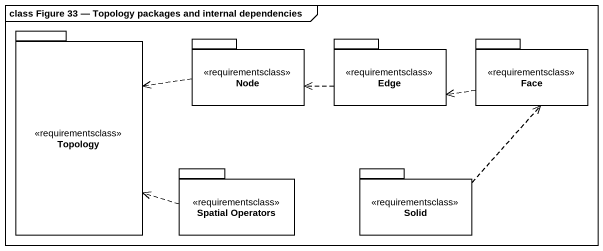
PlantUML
@startuml
mainframe class Figure 33 — Topology packages and internal dependencies
package Topology <<requirementsclass>> {
}
package "Node" as Node_ <<requirementsclass>> {
}
package Edge <<requirementsclass>> {
}
package Face <<requirementsclass>> {
}
package "Spatial Operators" as Spatial_Operators <<requirementsclass>> {
}
package Solid <<requirementsclass>> {
}
Node_ .left.> Topology
Edge .left.> Node_
Face .left.> Edge
Spatial_Operators .left.> Topology
Solid .up.> Face
@enduml
